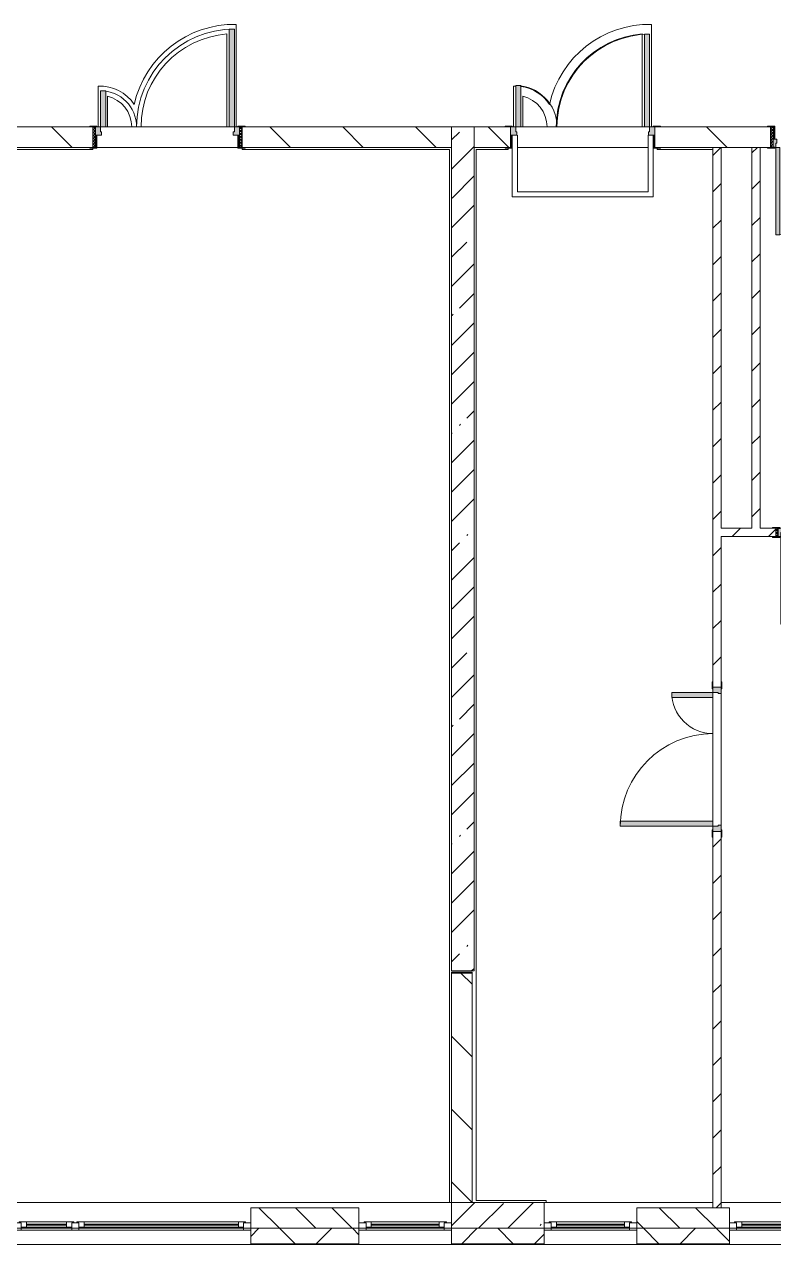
# Model space of a CAD drawing. Header units: millimetres. Extents: x -5507 to 191320, y -8553 to 29000.
# Drawn here: x 165320 to 172600, y -258 to 11595 of the extents above; entities that cross this region are included whole.
import ezdxf

# ---------------------------------------------------------------- set-up
doc = ezdxf.new("R2010")
doc.units = ezdxf.units.MM
for name, color, linetype, lineweight, true_color in [('A-DOOR-1', 7, 'Continuous', 5, 0xaaaaaa), ('A-DOOR-2', 7, 'Continuous', 5, 0xe2e2e2), ('A-DOOR-FRAM-1', 7, 'Continuous', 5, 0xe2e2e2), ('A-DOOR-FRAM-2', 7, 'Continuous', 5, 0xaaaaaa), ('A-FLOR-2', 7, 'Continuous', 5, 0xaaaaaa)]:
    doc.layers.add(name, color=color, linetype=linetype, lineweight=lineweight, true_color=true_color)
for name, color, linetype, lineweight in [('A-GLAZ-2', 7, 'Continuous', 5), ('A-WALL', 7, 'Continuous', 9), ('A-WALL-4', 7, 'Continuous', 5), ('I-WALL-2', 7, 'Continuous', 5), ('S-COLS-2', 7, 'Continuous', 5)]:
    doc.layers.add(name, color=color, linetype=linetype, lineweight=lineweight)
pattern_1 = [(135, (62340, 0), (-353.5534, -353.5534), [])]
pattern_2 = [(45, (62340, 0), (-285.1231, 285.1231), []), (45, (62625.1, 0), (-285.1231, 285.1231), [504.031, -100.806, 16.764, -84.042])]
pattern_3 = [(45, (62339.98, 0), (-176.7767, 176.7767), [])]

# ---------------------------------------------------------------- blocks, each defined once
blk = doc.blocks.new('110_Дверь_СКБ_2Ст - Д-2а_л_ Из коридора на лестницу-32216062-3_5_1_птичка')
at = {"layer": 'A-DOOR-2'}
for points in [[(612.5, 100), (662.5, 100), (662.5, 1000), (612.5, 1000), (612.5, 722.1)], [(-587.5, 100), (-587.5, 500), (-637.5, 500), (-637.5, 100)], [(712.5, -100), (712.5, 20), (697.5, 20), (697.5, -100)]]:
    blk.add_hatch(color=256, dxfattribs=at).paths.add_polyline_path(points)
h = blk.add_hatch(color=256, dxfattribs=at)
h.paths.add_polyline_path([(712.5, 20), (712.5, 100), (662.5, 100), (662.5, 50), (652.5, 50), (652.5, 20), (676.7, 20)])
h.paths.add_polyline_path([(-627.5, 20), (-627.5, 50), (-637.5, 50), (-637.5, 100), (-687.5, 100), (-687.5, 20)])
at = {"layer": 'A-DOOR-FRAM-1'}
for points in [[(-672.5, 100), (-672.5, 108), (-742.5, 108), (-742.5, 100)], [(-672.5, -100), (-672.5, 20), (-687.5, 20), (-687.5, -100)], [(767.5, 100), (767.5, 108), (697.5, 108), (697.5, 100)], [(-672.5, -108), (-672.5, -100), (-742.5, -100), (-742.5, -108)], [(767.5, -108), (767.5, -100), (697.5, -100), (697.5, -108)]]:
    blk.add_hatch(color=256, dxfattribs=at).paths.add_polyline_path(points)
at = {"layer": 'A-DOOR-1'}
for p, q in [((662.5, 1000), (612.5, 1000)), ((612.5, 1000), (612.5, 100)), ((662.5, 100), (662.5, 1000)), ((-637.5, 500), (-637.5, 100)), ((-587.5, 500), (-637.5, 500)), ((-587.5, 100), (-587.5, 500)), ((-637.5, 100), (-587.5, 100)), ((612.5, 100), (662.5, 100))]:
    blk.add_line(p, q, dxfattribs=at)
for centre, radius, start, end in [((662.5, 100), 900, 90, 180), ((-637.5, 100), 400, 360, 90)]:
    blk.add_arc(centre, radius, start, end, dxfattribs=at)
at = {"layer": 'A-DOOR-FRAM-2'}
for p, q in [((-672.5, 108), (-742.5, 108)), ((-742.5, 108), (-742.5, 100)), ((-742.5, 100), (-672.5, 100)), ((-637.5, 100), (-687.5, 100)), ((-687.5, 100), (-687.5, 20)), ((-687.5, 20), (-627.5, 20)), ((-672.5, 20), (-687.5, 20)), ((-687.5, 20), (-687.5, -100)), ((-672.5, 100), (-672.5, 108)), ((-672.5, -100), (-672.5, 20)), ((-637.5, 50), (-637.5, 100)), ((-627.5, 50), (-637.5, 50)), ((-627.5, 20), (-627.5, 50)), ((662.5, 50), (652.5, 50)), ((652.5, 50), (652.5, 20)), ((652.5, 20), (712.5, 20)), ((662.5, 100), (662.5, 50)), ((712.5, 100), (662.5, 100)), ((767.5, 108), (697.5, 108)), ((697.5, 108), (697.5, 100)), ((697.5, 100), (767.5, 100)), ((712.5, 20), (697.5, 20)), ((697.5, 20), (697.5, -100)), ((712.5, 20), (712.5, 100)), ((712.5, -100), (712.5, 20)), ((767.5, 100), (767.5, 108)), ((-672.5, -100), (-742.5, -100)), ((-742.5, -100), (-742.5, -108)), ((-742.5, -108), (-672.5, -108)), ((-687.5, -100), (-672.5, -100)), ((-672.5, -108), (-672.5, -100)), ((697.5, -100), (712.5, -100)), ((767.5, -100), (697.5, -100)), ((697.5, -100), (697.5, -108)), ((697.5, -108), (767.5, -108)), ((767.5, -108), (767.5, -100))]:
    blk.add_line(p, q, dxfattribs=at)
blk = doc.blocks.new('120_Окно_СКБ_2Ст_Фрамуга сверху - 120_Окно_СКБ_2Ст_2300х2500_h_ ДОО-19727959-3_5_1_птичка')
at = {"layer": 'A-GLAZ-2'}
for p, q in [((-1150, -127), (-1150, -57)), ((-1150, -57), (-1080, -57)), ((1150, -57), (-1150, -57)), ((-1080, -57), (-1080, -127)), ((-1080, -57), (1080, -57)), ((520, -87), (-1080, -87)), ((-1080, -87), (-1080, -127)), ((-1030, -137), (-1030, -87)), ((-1030, -107), (470, -107)), ((470, -117), (-1030, -117)), ((470, -137), (470, -87)), ((520, -127), (520, -57)), ((520, -57), (590, -57)), ((520, -127), (520, -87)), ((590, -57), (590, -127)), ((1080, -87), (590, -87)), ((590, -87), (590, -127)), ((640, -137), (640, -87)), ((640, -107), (1030, -107)), ((1030, -117), (640, -117)), ((1030, -137), (1030, -87)), ((1080, -127), (1080, -57)), ((1080, -57), (1150, -57)), ((1080, -127), (1080, -87)), ((1150, -57), (1150, -127)), ((-1080, -127), (-1150, -127)), ((-1150, -127), (-1100, -127)), ((-1080, -127), (-1100, -127)), ((-1100, -127), (-1100, -137)), ((-1100, -137), (540, -137)), ((540, -137), (-1100, -137)), ((590, -127), (520, -127)), ((540, -127), (520, -127)), ((540, -127), (570, -127)), ((540, -127), (570, -127)), ((540, -137), (540, -127)), ((590, -127), (570, -127)), ((570, -127), (570, -137)), ((570, -137), (1100, -137)), ((1100, -137), (570, -137)), ((1150, -127), (1080, -127)), ((1100, -127), (1080, -127)), ((1100, -127), (1150, -127)), ((1100, -137), (1100, -127))]:
    blk.add_line(p, q, dxfattribs=at)
blk = doc.blocks.new('120_Окно_СКБ_1Ст - 120_Окно_СКБ_1Ст 900х2500_h_ с форточкой-22876038-3_5_1_птичка')
at = {"layer": 'A-GLAZ-2'}
for p, q in [((-450, -127), (-450, -57)), ((-450, -57), (-380, -57)), ((450, -57), (-450, -57)), ((-380, -57), (-380, -127)), ((380, -87), (-380, -87)), ((-380, -87), (-380, -127)), ((-330, -137), (-330, -87)), ((-330, -107), (330, -107)), ((330, -117), (-330, -117)), ((330, -137), (330, -87)), ((380, -127), (380, -57)), ((380, -57), (450, -57)), ((380, -127), (380, -87)), ((450, -57), (450, -127)), ((-380, -127), (-450, -127)), ((-450, -127), (-400, -127)), ((-380, -127), (-400, -127)), ((-400, -127), (-400, -137)), ((-400, -137), (400, -137)), ((400, -137), (-400, -137)), ((450, -127), (380, -127)), ((400, -127), (380, -127)), ((400, -127), (450, -127)), ((400, -137), (400, -127))]:
    blk.add_line(p, q, dxfattribs=at)
blk = doc.blocks.new('110_Дверь_СКБ_1Ст_Внутренняя1 - Д-8 950x2100h_охрана-V44-3_5_1_птичка')
at = {"layer": 'A-DOOR-1'}
h = blk.add_hatch(dxfattribs=at)
h.set_pattern_fill('FP_68', color=256, style=0, pattern_type=2)
h.set_pattern_definition([(135, (1826.41, 164.685), (-14.14214, -14.14214), []), (225, (1826.41, 164.685), (14.14214, -14.14214), [])])
h.paths.add_polyline_path([(487, 100), (462, 100), (462, -100), (487, -100), (487, -36)])
at = {"layer": 'A-DOOR-2'}
h = blk.add_hatch(color=256, dxfattribs=at)
h.paths.add_polyline_path([(437, 100), (437, 60), (427, 60), (427, 20), (462, 20), (462, 100)])
h.paths.add_polyline_path([(-413, 100), (-438, 100), (-438, 20), (-403, 20), (-403, 60), (-413, 60)])
at = {"layer": 'A-DOOR-FRAM-1'}
for points in [[(397, 950), (397, 100), (437, 100), (437, 950)], [(-493, 108), (-493, 100), (-423, 100), (-423, 108)], [(-423, 20), (-438, 20), (-438, -100), (-423, -100), (-423, -36)], [(517, 108), (447, 108), (447, 100), (517, 100)], [(462, 20), (447, 20), (447, -100), (462, -100), (462, -36)], [(-493, -100), (-493, -108), (-423, -108), (-423, -100)], [(447, -100), (447, -108), (517, -108), (517, -100)]]:
    blk.add_hatch(color=256, dxfattribs=at).paths.add_polyline_path(points)
at = {"layer": 'A-DOOR-FRAM-2'}
h = blk.add_hatch(dxfattribs=at)
h.set_pattern_fill('FP_69', color=256, style=0, pattern_type=2)
h.set_pattern_definition([(45, (-296.384, 164.685), (-14.1421, 14.1421), []), (135, (-296.384, 164.685), (-14.1421, -14.1421), [])])
h.paths.add_polyline_path([(-438, 100), (-463, 100), (-463, -100), (-438, -100), (-438, -36)])
at = {"layer": 'A-DOOR-1'}
for p, q in [((437, 950), (397, 950)), ((397, 950), (397, 100)), ((437, 100), (437, 950)), ((397, 100), (437, 100))]:
    blk.add_line(p, q, dxfattribs=at)
blk.add_arc((437, 100), 850, 90, 180, dxfattribs=at)
at = {"layer": 'A-DOOR-FRAM-2'}
for p, q in [((-423, 108), (-493, 108)), ((-493, 108), (-493, 100)), ((-493, 100), (-423, 100)), ((-438, 100), (-463, 100)), ((-463, 100), (-463, -100)), ((-413, 100), (-438, 100)), ((-438, 100), (-438, 20)), ((-438, -100), (-438, 100)), ((-423, 100), (-438, 100)), ((-438, 100), (-438, 99)), ((-438, 99), (-423, 99)), ((-438, 20), (-403, 20)), ((-423, 20), (-438, 20)), ((-438, 20), (-438, -100)), ((-423, 100), (-423, 108)), ((-423, 99), (-423, 100)), ((-423, -100), (-423, 20)), ((-413, 60), (-413, 100)), ((-403, 60), (-413, 60)), ((-403, 20), (-403, 60)), ((437, 60), (427, 60)), ((427, 60), (427, 20)), ((427, 20), (462, 20)), ((437, 100), (437, 60)), ((462, 100), (437, 100)), ((517, 108), (447, 108)), ((447, 108), (447, 100)), ((462, 100), (447, 100)), ((447, 100), (447, 99)), ((447, 100), (517, 100)), ((447, 99), (462, 99)), ((462, 20), (447, 20)), ((447, 20), (447, -100)), ((462, 20), (462, 100)), ((487, 100), (462, 100)), ((462, 100), (462, -100)), ((462, 99), (462, 100)), ((462, -100), (462, 20)), ((487, -100), (487, 100)), ((517, 100), (517, 108)), ((-423, -100), (-493, -100)), ((-493, -100), (-493, -108)), ((-493, -108), (-423, -108)), ((-463, -100), (-438, -100)), ((-438, -100), (-423, -100)), ((-423, -108), (-423, -100)), ((447, -100), (462, -100)), ((517, -100), (447, -100)), ((447, -100), (447, -108)), ((447, -108), (517, -108)), ((462, -100), (487, -100)), ((517, -108), (517, -100))]:
    blk.add_line(p, q, dxfattribs=at)
blk = doc.blocks.new('110_Дверь_СКБ_1Ст_Внутренняя1 - Д-8 950x2100h_охрана-V74-3_5_1_птичка')
at = {"layer": 'A-DOOR-1'}
h = blk.add_hatch(dxfattribs=at)
h.set_pattern_fill('FP_97', color=256, style=0, pattern_type=2)
h.set_pattern_definition([(135, (1826.41, 104.685), (-14.14214, -14.14214), []), (225, (1826.41, 104.685), (14.14214, -14.14214), [])])
h.paths.add_polyline_path([(487, 40), (462, 40), (462, -40), (487, -40)])
at = {"layer": 'A-DOOR-2'}
h = blk.add_hatch(color=256, dxfattribs=at)
h.paths.add_polyline_path([(437, 40), (437, 0), (427, 0), (427, -40), (462, -40), (462, 40)])
h.paths.add_polyline_path([(-413, 40), (-438, 40), (-438, -40), (-403, -40), (-403, 0), (-413, 0)])
at = {"layer": 'A-DOOR-FRAM-1'}
for points in [[(397, 890), (397, 40), (437, 40), (437, 890)], [(-493, 48), (-493, 40), (-423, 40), (-423, 48)], [(517, 48), (447, 48), (447, 40), (517, 40)], [(-423, -40), (-493, -40), (-493, -48), (-423, -48)], [(447, -40), (447, -48), (517, -48), (517, -40)]]:
    blk.add_hatch(color=256, dxfattribs=at).paths.add_polyline_path(points)
at = {"layer": 'A-DOOR-FRAM-2'}
h = blk.add_hatch(dxfattribs=at)
h.set_pattern_fill('FP_98', color=256, style=0, pattern_type=2)
h.set_pattern_definition([(45, (-296.384, 104.685), (-14.1421, 14.1421), []), (135, (-296.384, 104.685), (-14.1421, -14.1421), [])])
h.paths.add_polyline_path([(-438, 40), (-463, 40), (-463, -40), (-438, -40)])
at = {"layer": 'A-DOOR-1'}
for p, q in [((437, 890), (397, 890)), ((397, 890), (397, 40)), ((437, 40), (437, 890)), ((397, 40), (437, 40))]:
    blk.add_line(p, q, dxfattribs=at)
blk.add_arc((437, 40), 850, 90, 180, dxfattribs=at)
at = {"layer": 'A-DOOR-FRAM-2'}
for p, q in [((-423, 48), (-493, 48)), ((-493, 48), (-493, 40)), ((-493, 40), (-423, 40)), ((-438, 40), (-463, 40)), ((-463, 40), (-463, -40)), ((-413, 40), (-438, 40)), ((-438, 40), (-438, -40)), ((-438, -40), (-438, 40)), ((-423, 40), (-438, 40)), ((-438, 40), (-438, 39)), ((-438, 39), (-423, 39)), ((-423, 40), (-423, 48)), ((-423, 39), (-423, 40)), ((-413, 0), (-413, 40)), ((-403, 0), (-413, 0)), ((-403, -40), (-403, 0)), ((437, 0), (427, 0)), ((427, 0), (427, -40)), ((437, 40), (437, 0)), ((462, 40), (437, 40)), ((517, 48), (447, 48)), ((447, 48), (447, 40)), ((462, 40), (447, 40)), ((447, 40), (447, 39)), ((447, 40), (517, 40)), ((447, 39), (462, 39)), ((462, -40), (462, 40)), ((487, 40), (462, 40)), ((462, 40), (462, -40)), ((462, 39), (462, 40)), ((487, -40), (487, 40)), ((517, 40), (517, 48)), ((-423, -40), (-493, -40)), ((-493, -40), (-493, -48)), ((-493, -48), (-423, -48)), ((-463, -40), (-438, -40)), ((-423, -39), (-438, -39)), ((-438, -39), (-438, -40)), ((-438, -40), (-403, -40)), ((-438, -40), (-423, -40)), ((-423, -40), (-423, -39)), ((-423, -48), (-423, -40)), ((427, -40), (462, -40)), ((462, -39), (447, -39)), ((447, -39), (447, -40)), ((447, -40), (462, -40)), ((517, -40), (447, -40)), ((447, -40), (447, -48)), ((447, -48), (517, -48)), ((462, -40), (462, -39)), ((462, -40), (487, -40)), ((517, -48), (517, -40))]:
    blk.add_line(p, q, dxfattribs=at)
blk = doc.blocks.new('110_Дверь_СКБ_2Ст - Д-6_л__ ДОО_Дв_1450x2100h_Дверь из раздевальной в коридор-V75-3_5_1_птичка')
at = {"layer": 'A-DOOR-1'}
h = blk.add_hatch(dxfattribs=at)
h.set_pattern_fill('FP_99', color=256, style=0, pattern_type=2)
h.set_pattern_definition([(135, (1576.41, 164.685), (-14.14214, -14.14214), []), (225, (1576.41, 164.685), (14.14214, -14.14214), [])])
h.paths.add_polyline_path([(737.5, -100), (737.5, 100), (712.5, 100), (712.5, -100)])
at = {"layer": 'A-DOOR-2'}
for points in [[(662.5, 100), (662.5, 1050), (612.5, 1050), (612.5, 100)], [(-587.5, 100), (-587.5, 450), (-637.5, 450), (-637.5, 100)]]:
    blk.add_hatch(color=256, dxfattribs=at).paths.add_polyline_path(points)
h = blk.add_hatch(color=256, dxfattribs=at)
h.paths.add_polyline_path([(652.5, 20), (712.5, 20), (712.5, 100), (662.5, 100), (662.5, 50), (652.5, 50)])
h.paths.add_polyline_path([(-687.5, 20), (-627.5, 20), (-627.5, 50), (-637.5, 50), (-637.5, 100), (-687.5, 100)])
at = {"layer": 'A-DOOR-FRAM-1'}
for points in [[(-672.5, 100), (-672.5, 108), (-742.5, 108), (-742.5, 100)], [(-672.5, -100), (-672.5, 20), (-687.5, 20), (-687.5, -100)], [(767.5, 100), (767.5, 108), (697.5, 108), (697.5, 100)], [(712.5, -100), (712.5, 20), (697.5, 20), (697.5, -100)], [(-672.5, -108), (-672.5, -100), (-742.5, -100), (-742.5, -108)], [(767.5, -108), (767.5, -100), (697.5, -100), (697.5, -108)]]:
    blk.add_hatch(color=256, dxfattribs=at).paths.add_polyline_path(points)
at = {"layer": 'A-DOOR-FRAM-2'}
h = blk.add_hatch(dxfattribs=at)
h.set_pattern_fill('FP_100', color=256, style=0, pattern_type=2)
h.set_pattern_definition([(45, (-546.384, 164.685), (-14.1421, 14.1421), []), (135, (-546.384, 164.685), (-14.1421, -14.1421), [])])
h.paths.add_polyline_path([(-687.5, -100), (-687.5, 100), (-712.5, 100), (-712.5, -100)])
at = {"layer": 'A-DOOR-1'}
for p, q in [((662.5, 1050), (612.5, 1050)), ((612.5, 1050), (612.5, 100)), ((662.5, 100), (662.5, 1050)), ((-637.5, 450), (-637.5, 100)), ((-587.5, 450), (-637.5, 450)), ((-587.5, 100), (-587.5, 450)), ((-637.5, 100), (-587.5, 100)), ((612.5, 100), (662.5, 100))]:
    blk.add_line(p, q, dxfattribs=at)
for centre, radius, start, end in [((662.5, 100), 950, 90, 180), ((-637.5, 100), 350, 360, 90)]:
    blk.add_arc(centre, radius, start, end, dxfattribs=at)
at = {"layer": 'A-DOOR-FRAM-2'}
for p, q in [((-672.5, 108), (-742.5, 108)), ((-742.5, 108), (-742.5, 100)), ((-742.5, 100), (-672.5, 100)), ((-687.5, 100), (-712.5, 100)), ((-712.5, 100), (-712.5, -100)), ((-637.5, 100), (-687.5, 100)), ((-687.5, 100), (-687.5, 20)), ((-687.5, -100), (-687.5, 100)), ((-687.5, 20), (-627.5, 20)), ((-672.5, 20), (-687.5, 20)), ((-687.5, 20), (-687.5, -100)), ((-672.5, 100), (-672.5, 108)), ((-672.5, -100), (-672.5, 20)), ((-637.5, 50), (-637.5, 100)), ((-627.5, 50), (-637.5, 50)), ((-627.5, 20), (-627.5, 50)), ((662.5, 50), (652.5, 50)), ((652.5, 50), (652.5, 20)), ((652.5, 20), (712.5, 20)), ((662.5, 100), (662.5, 50)), ((712.5, 100), (662.5, 100)), ((767.5, 108), (697.5, 108)), ((697.5, 108), (697.5, 100)), ((697.5, 100), (767.5, 100)), ((712.5, 20), (697.5, 20)), ((697.5, 20), (697.5, -100)), ((712.5, 20), (712.5, 100)), ((737.5, 100), (712.5, 100)), ((712.5, 100), (712.5, -100)), ((712.5, -100), (712.5, 20)), ((737.5, -100), (737.5, 100)), ((767.5, 100), (767.5, 108)), ((-672.5, -100), (-742.5, -100)), ((-742.5, -100), (-742.5, -108)), ((-742.5, -108), (-672.5, -108)), ((-712.5, -100), (-687.5, -100)), ((-687.5, -100), (-672.5, -100)), ((-672.5, -108), (-672.5, -100)), ((697.5, -100), (712.5, -100)), ((767.5, -100), (697.5, -100)), ((697.5, -100), (697.5, -108)), ((697.5, -108), (767.5, -108)), ((712.5, -100), (737.5, -100)), ((767.5, -108), (767.5, -100))]:
    blk.add_line(p, q, dxfattribs=at)
blk = doc.blocks.new('110_Дверь_СКБ_2Ст - Д-5_п_ Из игровой в коридор-32351726-3_5_1_птичка')
at = {"layer": 'A-DOOR-2'}
h = blk.add_hatch(color=256, dxfattribs=at)
h.paths.add_polyline_path([(712, -40), (712, 40), (652, 40), (652, 10), (662, 10), (662, -40)])
h.paths.add_polyline_path([(-628, 40), (-688, 40), (-688, -40), (-638, -40), (-638, 10), (-628, 10)])
for points in [[(-588, -440), (-588, -40), (-638, -40), (-638, -440)], [(662, -940), (662, -40), (612, -40), (612, -940)]]:
    blk.add_hatch(color=256, dxfattribs=at).paths.add_polyline_path(points)
at = {"layer": 'A-DOOR-FRAM-1'}
for points in [[(-672, 48), (-742, 48), (-742, 40), (-672, 40)], [(768, 48), (698, 48), (698, 40), (768, 40)], [(-672, -40), (-742, -40), (-742, -48), (-672, -48)], [(768, -40), (698, -40), (698, -48), (768, -48)]]:
    blk.add_hatch(color=256, dxfattribs=at).paths.add_polyline_path(points)
at = {"layer": 'A-DOOR-1'}
for p, q in [((-638, -40), (-588, -40)), ((-638, -440), (-638, -40)), ((-588, -40), (-588, -440)), ((612, -40), (662, -40)), ((612, -940), (612, -40)), ((662, -40), (662, -940)), ((-588, -440), (-638, -440)), ((662, -940), (612, -940))]:
    blk.add_line(p, q, dxfattribs=at)
for centre, radius, start, end in [((-638, -40), 400, 270, 0), ((662, -40), 900, 180, 270)]:
    blk.add_arc(centre, radius, start, end, dxfattribs=at)
at = {"layer": 'A-DOOR-FRAM-2'}
for p, q in [((-742, 48), (-672, 48)), ((-742, 40), (-742, 48)), ((-672, 40), (-742, 40)), ((-688, 40), (-628, 40)), ((-688, -40), (-688, 40)), ((-688, 40), (-672, 40)), ((-688, 39), (-688, 40)), ((-672, 39), (-688, 39)), ((-672, 48), (-672, 40)), ((-672, 40), (-672, 39)), ((-638, 10), (-638, -40)), ((-628, 10), (-638, 10)), ((-628, 40), (-628, 10)), ((652, 40), (712, 40)), ((652, 10), (652, 40)), ((662, 10), (652, 10)), ((662, -40), (662, 10)), ((698, 40), (698, 48)), ((698, 48), (768, 48)), ((698, 39), (698, 40)), ((698, 40), (712, 40)), ((768, 40), (698, 40)), ((712, 39), (698, 39)), ((712, 40), (712, -40)), ((712, 40), (712, 39)), ((768, 48), (768, 40)), ((-742, -40), (-672, -40)), ((-742, -48), (-742, -40)), ((-672, -48), (-742, -48)), ((-638, -40), (-688, -40)), ((-672, -40), (-672, -48)), ((712, -40), (662, -40)), ((698, -48), (698, -40)), ((698, -40), (768, -40)), ((768, -48), (698, -48)), ((768, -40), (768, -48))]:
    blk.add_line(p, q, dxfattribs=at)

msp = doc.modelspace()

# ---------------------------------------------------------------- hatches: boundary and pattern name
at = {"layer": 'A-WALL-4'}
h = msp.add_hatch(dxfattribs=at)
h.set_pattern_fill('FP_64', color=256, style=0, pattern_type=2)
h.set_pattern_definition([(135, (62339.98, 0), (-176.7767, -176.7767), [])])
h.paths.add_polyline_path([(183527.6, -100), (183770, -100), (183770, 100), (183470, 100), (183470, -100)])
h.paths.add_polyline_path([(178320, -100), (179370, -100), (179370, 100), (178320, 100)])
h.paths.add_polyline_path([(181170, -100), (181670, -100), (181670, 100), (181170, 100)])
h.paths.add_polyline_path([(176020, -100), (176020, 100), (175770, 100), (175770, -100)])
h.paths.add_polyline_path([(171270, -100), (172170, -100), (172170, 100), (171270, 100)])
h.paths.add_polyline_path([(167680.4, -100), (168570, -100), (168570, 100), (167520, 100), (167520, -100)])
h.paths.add_polyline_path([(173070, -100), (173970, -100), (173970, 100), (173070, 100)])
h.paths.add_polyline_path([(165220, -100), (165220, 100), (164970, 100), (164970, -100)])
h.paths.add_polyline_path([(164070, -100), (164070, 100), (163170, 100), (163170, -100), (163951.7, -100)])
h.paths.add_polyline_path([(156870, -100), (157120, -100), (157120, 100), (156870, 100), (156870, 56.5)])
h.paths.add_polyline_path([(154629.8, -100), (155070, -100), (155070, 100), (154270, 100), (154270, -100)])
h.paths.add_polyline_path([(160222.9, -100), (160470, -100), (160470, 100), (159420, 100), (159420, -100)])
h = msp.add_hatch(dxfattribs=at)
h.set_pattern_fill('FP_66', color=256, style=0, pattern_type=2)
h.set_pattern_definition([(45, (62340, 0), (-353.5534, 353.5534), []), (135, (62340, 0), (-353.5534, -353.5534), [])])
h.paths.add_polyline_path([(186070, -250), (187420, -250), (187420, -100), (186070, -100)])
h.paths.add_polyline_path([(173273.5, -250), (173970, -250), (173970, -100), (173070, -100), (173070, -250)])
h.paths.add_polyline_path([(174870, -250), (176020, -250), (176020, -100), (174870, -100)])
h.paths.add_polyline_path([(183770, -250), (183770, -100), (182570, -100), (182570, -250), (183527.6, -250)])
h.paths.add_polyline_path([(172170, -250), (172170, -100), (171270, -100), (171270, -250), (171409.2, -250)])
h.paths.add_polyline_path([(178320, -250), (179370, -250), (179370, -100), (178320, -100)])
h.paths.add_polyline_path([(181670, -250), (181670, -100), (180270, -100), (180270, -250), (181663.2, -250)])
h.paths.add_polyline_path([(165220, -250), (165220, -100), (163170, -100), (163170, -250), (164883.9, -250)])
h.paths.add_polyline_path([(168570, -250), (168570, -100), (167520, -100), (167520, -250), (167680.4, -250)])
h.paths.add_polyline_path([(169470, -250), (170370, -250), (170370, -100), (169470, -100)])
h.paths.add_polyline_path([(162270, -250), (162270, -100), (161370, -100), (161370, -250), (162087.3, -250)])
h.paths.add_polyline_path([(160222.9, -250), (160470, -250), (160470, -100), (159420, -100), (159420, -250)])
h.paths.add_polyline_path([(155070, -250), (155070, -100), (154270, -100), (154270, -250), (154629.8, -250)])
h.paths.add_polyline_path([(157120, -250), (157120, -100), (155970, -100), (155970, -250), (156870, -250)])
h.paths.add_polyline_path([(153370, -250), (153370, -100), (151550, -100), (151550, -250), (153231.6, -250)])
at = {"layer": 'I-WALL-2'}
h = msp.add_hatch(dxfattribs=at)
h.set_pattern_fill('FP_65', color=256, style=0, pattern_type=2)
h.set_pattern_definition(pattern_1)
h.paths.add_polyline_path([(167680.4, 10400), (169470, 10400), (169470, 10600), (167435, 10600), (167435, 10400), (167465, 10400)])
h.paths.add_polyline_path([(163951.7, 10400), (165985, 10400), (165985, 10600), (163950, 10600), (163950, 10400)])
h.paths.add_polyline_path([(152325, 10400), (152325, 10600), (151950, 10600), (151950, 10400), (152270, 10400)])
h.paths.add_polyline_path([(154290, 10400), (154850, 10400), (154850, 10600), (153725, 10600), (153725, 10400), (153780, 10400)])
h.paths.add_polyline_path([(156494.2, 10400), (156550, 10400), (156550, 10600), (155800, 10600), (155800, 10400), (155830, 10400)])
h = msp.add_hatch(dxfattribs=at)
h.set_pattern_fill('FP_62', color=256, style=0, pattern_type=2)
h.set_pattern_definition(pattern_2)
h.paths.add_polyline_path([(169470, 2400), (169690, 2400), (169690, 10600), (169470, 10600), (169470, 6594.3)])
h = msp.add_hatch(dxfattribs=at)
h.set_pattern_fill('FP_65', color=256, style=0, pattern_type=2)
h.set_pattern_definition(pattern_1)
h.paths.add_polyline_path([(181670, 10400), (183550, 10400), (183550, 10600), (181670, 10600)])
h.paths.add_polyline_path([(170045, 10400), (170045, 10600), (169690, 10600), (169690, 10400), (169990, 10400)])
h.paths.add_polyline_path([(171645, 10400), (172570, 10400), (172570, 10600), (171445, 10600), (171445, 10400), (171500, 10400)])
h.paths.add_polyline_path([(174205.7, 10400), (174270, 10400), (174270, 10600), (173520, 10600), (173520, 10400), (173550, 10400)])
h = msp.add_hatch(dxfattribs=at)
h.set_pattern_fill('FP_67', color=256, style=0, pattern_type=2)
h.set_pattern_definition(pattern_3)
h.paths.add_polyline_path([(172090, 100), (172090, 3755), (172010, 3755), (172010, 100)])
h.paths.add_polyline_path([(172090, 5155), (172090, 10400), (172010, 10400), (172010, 5155), (172060, 5155)])
h = msp.add_hatch(dxfattribs=at)
h.set_pattern_fill('FP_67', color=256, style=0, pattern_type=2)
h.set_pattern_definition(pattern_3)
h.paths.add_polyline_path([(172470, 6700), (172470, 10400), (172390, 10400), (172390, 6700)])
h = msp.add_hatch(dxfattribs=at)
h.set_pattern_fill('FP_67', color=256, style=0, pattern_type=2)
h.set_pattern_definition(pattern_3)
h.paths.add_polyline_path([(173600, 6620), (174270, 6620), (174270, 6700), (173570, 6700), (173570, 6620)])
h.paths.add_polyline_path([(172090, 6620), (172620, 6620), (172620, 6700), (172090, 6700)])
h = msp.add_hatch(dxfattribs=at)
h.set_pattern_fill('FP_65', color=256, style=0, pattern_type=2)
h.set_pattern_definition(pattern_1)
h.paths.add_polyline_path([(169670, 150), (169670, 2380), (169470, 2380), (169470, 150), (169544.8, 150)])
at = {"layer": 'S-COLS-2'}
h = msp.add_hatch(dxfattribs=at)
h.set_pattern_fill('FP_62', color=256, style=0, pattern_type=2)
h.set_pattern_definition(pattern_2)
h.paths.add_polyline_path([(169470, -100), (170370, -100), (170370, 150), (169470, 150)])

# ---------------------------------------------------------------- linework, layer by layer
at = {"layer": 'A-FLOR-2'}
for p, q in [((167288.4, 11502.3), (167288.4, 10600)), ((167378.4, 10600), (167378.4, 11594.8)), ((171323.4, 11502.3), (171323.4, 10600)), ((171413.4, 10600), (171413.4, 11594.8)), ((166037.2, 10994.4), (166037.2, 10600)), ((170072.2, 10994.4), (170072.2, 10600)), ((166127.2, 10600), (166127.2, 10897.1)), ((170162.2, 10600), (170162.2, 10897.1)), ((166110, 10600), (166127.2, 10600)), ((166363.4, 10600), (166453.4, 10600)), ((166453.4, 10600), (167310, 10600)), ((170145, 10600), (170162.2, 10600)), ((170398.4, 10600), (170488.4, 10600)), ((170488.4, 10600), (171345, 10600)), ((170110, 9970), (170110, 10520)), ((171380, 10520), (171380, 9970)), ((165985, 10380), (163971, 10380)), ((165985, 10392), (165985, 10380)), ((167435, 10380), (167435, 10392)), ((169450, 10380), (167435, 10380)), ((169450, 150), (169450, 10380)), ((170020, 10380), (169710, 10380)), ((169710, 10380), (169710, 170)), ((170020, 10392), (170020, 10380)), ((170060, 10392), (170060, 9920)), ((171430, 9920), (171430, 10392)), ((171470, 10380), (171470, 10392)), ((172010, 10380), (171470, 10380)), ((171380, 9970), (170110, 9970)), ((170060, 9920), (171430, 9920)), ((169710, 170), (170390, 170)), ((170390, 170), (170390, 150))]:
    msp.add_line(p, q, dxfattribs=at)
for centre, radius, start, end in [((167358.4, 10600), 995, 88.8489, 167.32946), ((167358.4, 10600), 905, 94.43687, 180), ((171393.4, 10600), 995, 88.8489, 167.32946), ((171393.4, 10600), 905, 94.43687, 180), ((166058.4, 10600), 395, 33.54048, 93.07201), ((170093.4, 10600), 395, 89.76418, 93.07201), ((170093.4, 10600), 395, 33.54048, 82.48481), ((166058.4, 10600), 305, 0, 76.9573), ((170093.4, 10600), 305, 0, 76.9573)]:
    msp.add_arc(centre, radius, start, end, dxfattribs=at)
at = {"layer": 'A-WALL'}
for p, q in [((169470, 10400), (169470, 10600)), ((169690, 10600), (169690, 10400)), ((172090, 10400), (172010, 10400)), ((172470, 10400), (172390, 10400)), ((172010, 100), (172090, 100)), ((167520, -100), (168570, -100)), ((168570, -100), (167520, -100)), ((171270, -100), (172170, -100)), ((172170, -100), (171270, -100)), ((167520, -250), (168570, -250)), ((167520, -253), (168570, -253)), ((169470, -250), (170370, -250)), ((169470, -253), (170370, -253)), ((171270, -250), (172170, -250)), ((171270, -253), (172170, -253))]:
    msp.add_line(p, q, dxfattribs=at)
at = {"layer": 'A-WALL-4'}
for p, q in [((168570, 100), (167520, 100)), ((167520, 100), (167520, -258)), ((168570, -258), (168570, 100)), ((172010, 100), (171270, 100)), ((171270, 100), (171270, -258)), ((172170, 100), (172090, 100)), ((172170, -258), (172170, 100)), ((165220, -100), (167520, -100)), ((169470, -100), (169470, -258)), ((169470, -100), (170370, -100)), ((170370, -258), (170370, -100)), ((172170, -100), (173070, -100)), ((155070, -258), (169470, -258)), ((173970, -258), (169470, -258))]:
    msp.add_line(p, q, dxfattribs=at)
at = {"layer": 'I-WALL-2'}
for p, q in [((165955, 10600), (161040, 10600)), ((166127.2, 10600), (166363.4, 10600)), ((169990, 10600), (167465, 10600)), ((170162.2, 10600), (170398.4, 10600)), ((172540, 10600), (171500, 10600)), ((163950, 10400), (165955, 10400)), ((167395, 10400), (166025, 10400)), ((167465, 10400), (169470, 10400)), ((169470, 10400), (169470, 2400)), ((169690, 10400), (169990, 10400)), ((169690, 2400), (169690, 10400)), ((171380, 10400), (170110, 10400)), ((171500, 10400), (172010, 10400)), ((172010, 10400), (172010, 5210)), ((172090, 10400), (172390, 10400)), ((172090, 6700), (172090, 10400)), ((172390, 10400), (172390, 6700)), ((172470, 10400), (172540, 10400)), ((172470, 6700), (172470, 10400)), ((172390, 6700), (172090, 6700)), ((172590, 6700), (172470, 6700)), ((172090, 6620), (172590, 6620)), ((172090, 5210), (172090, 6620)), ((172010, 3855), (172010, 5055)), ((172090, 5095), (172090, 3815)), ((172010, 3700), (172010, 100)), ((172090, 100), (172090, 3700)), ((169470, 2400), (169690, 2400)), ((169470, 2390), (169470, 150)), ((169470, 2390), (169670, 2390)), ((169670, 2380), (169470, 2380)), ((169670, 150), (169670, 2390)), ((164970, 150), (169470, 150)), ((169470, 150), (169670, 150)), ((170370, 150), (172010, 150)), ((172090, 150), (174870, 150)), ((169470, -100), (168570, -100)), ((171270, -100), (170370, -100))]:
    msp.add_line(p, q, dxfattribs=at)
at = {"layer": 'S-COLS-2'}
for p, q in [((170370, 150), (169470, 150)), ((169470, 150), (169470, -100)), ((170370, -100), (170370, 150)), ((169470, -100), (170370, -100))]:
    msp.add_line(p, q, dxfattribs=at)

# ---------------------------------------------------------------- block references
at = {"layer": 'A-DOOR-1'}
for name, p in [('110_Дверь_СКБ_2Ст - Д-6_л__ ДОО_Дв_1450x2100h_Дверь из раздевальной в коридор-V75-3_5_1_птичка', (166697.5, 10500)), ('110_Дверь_СКБ_2Ст - Д-2а_л_ Из коридора на лестницу-32216062-3_5_1_птичка', (170732.5, 10500))]:
    msp.add_blockref(name, p, dxfattribs=at)
for name, p, rotation in [('110_Дверь_СКБ_1Ст_Внутренняя1 - Д-8 950x2100h_охрана-V44-3_5_1_птичка', (173057.5, 10500), 180), ('110_Дверь_СКБ_1Ст_Внутренняя1 - Д-8 950x2100h_охрана-V74-3_5_1_птичка', (173107.5, 6660), 180), ('110_Дверь_СКБ_2Ст - Д-5_п_ Из игровой в коридор-32351726-3_5_1_птичка', (172050, 4467.5), 269.9999999999999)]:
    msp.add_blockref(name, p, dxfattribs=dict(at, rotation=rotation))
at = {"layer": 'A-GLAZ-2', "rotation": 180}
for name, p in [('120_Окно_СКБ_2Ст_Фрамуга сверху - 120_Окно_СКБ_2Ст_2300х2500_h_ ДОО-19727959-3_5_1_птичка', (166370, -175)), ('120_Окно_СКБ_1Ст - 120_Окно_СКБ_1Ст 900х2500_h_ с форточкой-22876038-3_5_1_птичка', (169020, -175)), ('120_Окно_СКБ_1Ст - 120_Окно_СКБ_1Ст 900х2500_h_ с форточкой-22876038-3_5_1_птичка', (170820, -175)), ('120_Окно_СКБ_1Ст - 120_Окно_СКБ_1Ст 900х2500_h_ с форточкой-22876038-3_5_1_птичка', (172620, -175))]:
    msp.add_blockref(name, p, dxfattribs=at)

doc.saveas('drawing.dxf')
